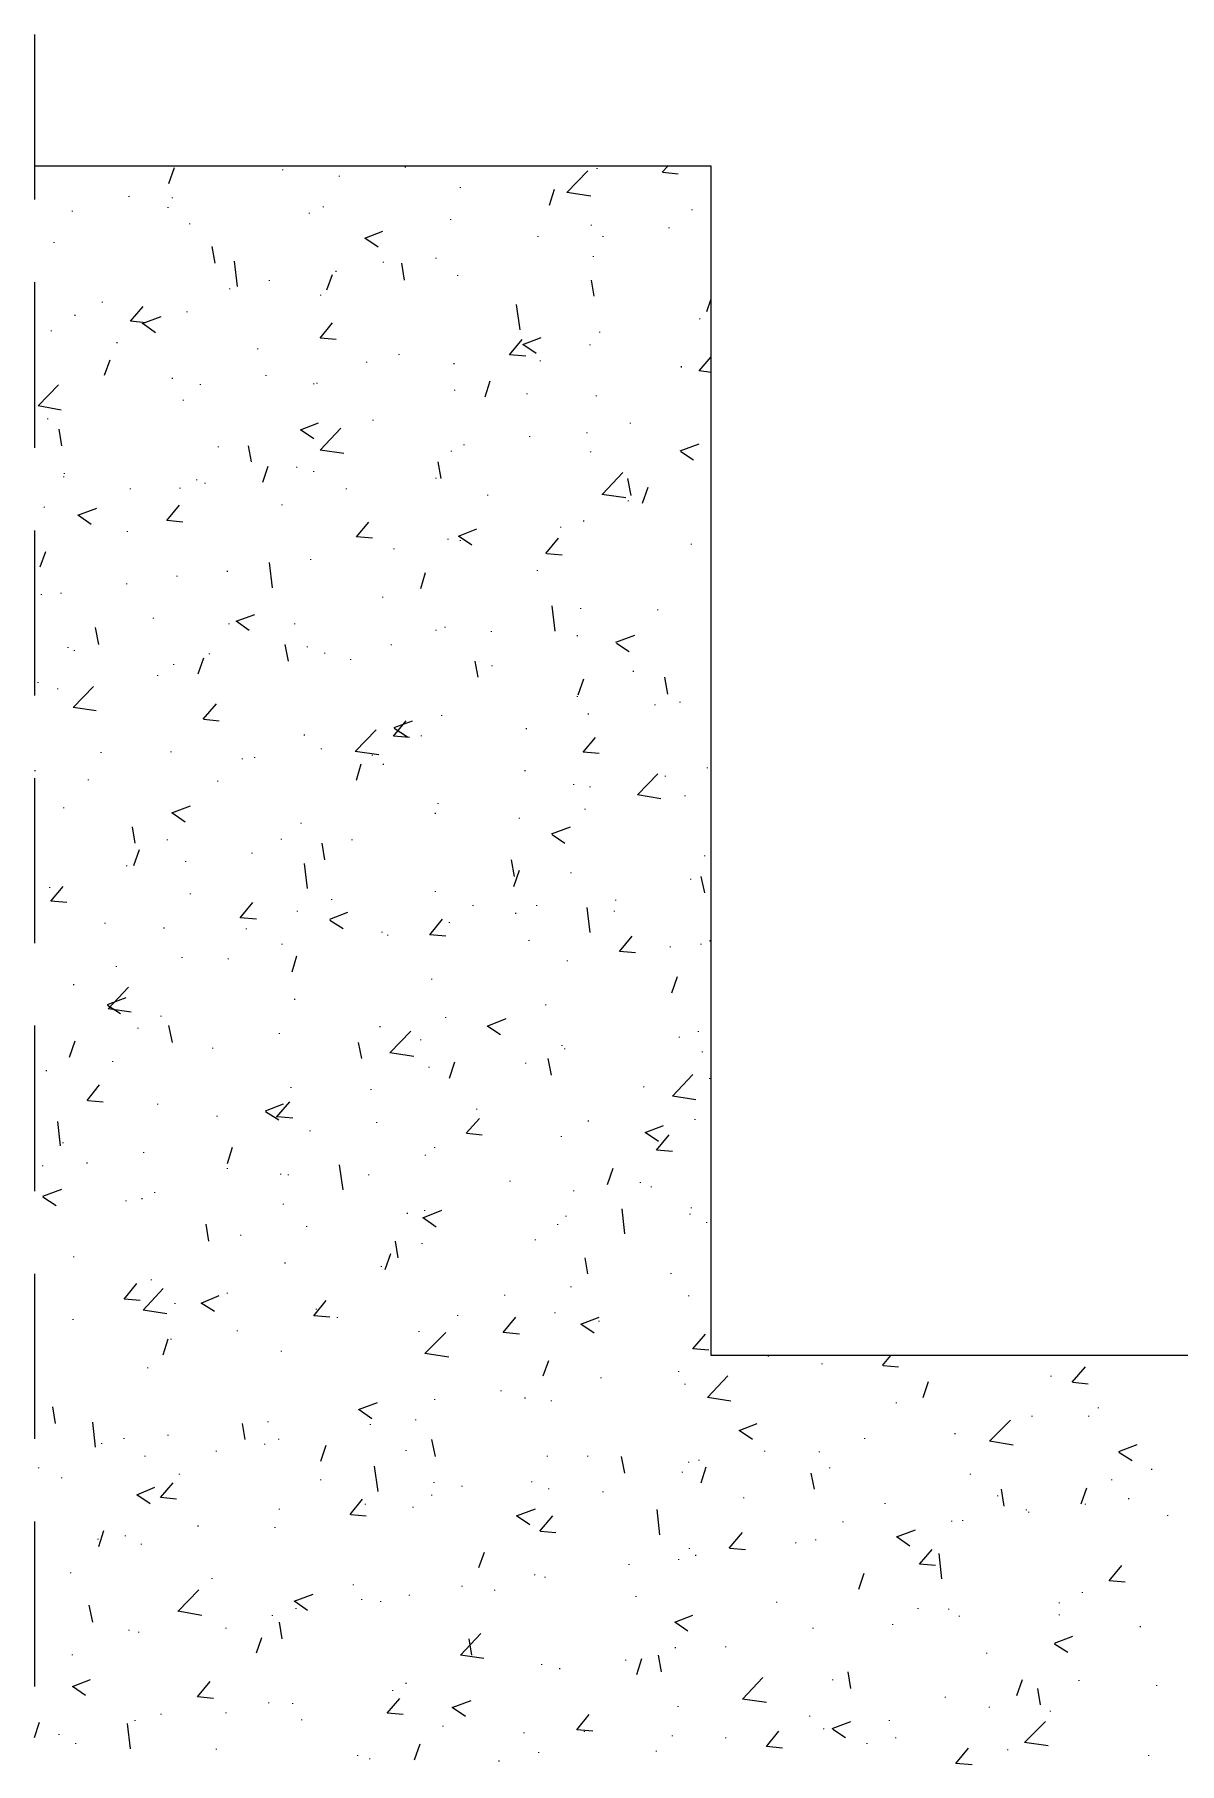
# Model space of a CAD drawing. Header units: millimetres. Extents: x 0.3 to 47.5, y 0.1 to 28.
# Drawn here: x 14.733 to 16.096, y 2.343 to 4.403 of the extents above; entities that cross this region are included whole.
import ezdxf

# ---------------------------------------------------------------- set-up
doc = ezdxf.new("R2010")
doc.units = ezdxf.units.MM
doc.layers.add('PDF _Geometria', color=7, linetype='Continuous')

msp = doc.modelspace()

# ---------------------------------------------------------------- linework, layer by layer
at = {"layer": 'PDF _Geometria', "lineweight": 25}
for points in [[(14.7325, 4.4032), (14.7325, 4.2066)], [(16.1683, 2.8291), (15.5383, 2.8291), (15.5383, 4.2466), (14.7325, 4.2466)], [(14.7325, 4.1082), (14.7325, 3.9107)], [(14.7325, 3.8124), (14.7325, 3.6157)], [(14.7325, 3.5174), (14.7325, 3.3207)], [(14.7325, 3.2224), (14.7325, 3.0249)], [(14.7325, 2.9266), (14.7325, 2.7299)], [(14.7325, 2.6316), (14.7325, 2.4349)]]:
    msp.add_lwpolyline(points, dxfattribs=at)
at = {"layer": 'PDF _Geometria', "lineweight": 9}
for points in [[(14.8925, 4.2257), (14.8992, 4.2449)], [(15.1742, 4.2449), (15.1742, 4.2457)], [(15.4025, 4.2432), (15.4025, 4.2441)], [(15.48, 4.2391), (15.4867, 4.2466)], [(15.0283, 4.2416), (15.0283, 4.2424)], [(15.0958, 4.2341), (15.0958, 4.2349)], [(15.395, 4.2107), (15.3667, 4.2149), (15.3917, 4.2407)], [(15.4808, 4.2391), (15.4992, 4.2374)], [(14.845, 4.2099), (14.845, 4.2107)], [(14.8967, 4.2082), (14.8967, 4.2091)], [(15.24, 4.2207), (15.24, 4.2216)], [(15.3458, 4.1999), (15.3517, 4.2191)], [(14.7775, 4.1924), (14.7775, 4.1932)], [(14.8917, 4.1966), (14.8917, 4.1974)], [(15.06, 4.1899), (15.06, 4.1907)], [(15.0767, 4.1974), (15.0767, 4.1982)], [(15.2283, 4.1824), (15.2283, 4.1832)], [(15.5158, 4.1941), (15.5158, 4.1949)], [(14.9175, 4.1774), (14.9175, 4.1782)], [(15.1417, 4.1499), (15.1258, 4.1607), (15.1475, 4.1691)], [(15.3325, 4.1624), (15.3325, 4.1632)], [(15.3958, 4.1757), (15.3958, 4.1766)], [(15.41, 4.1624), (15.41, 4.1632)], [(15.4883, 4.1724), (15.4883, 4.1732)], [(14.7558, 4.1549), (14.7558, 4.1557)], [(14.9475, 4.1307), (14.9442, 4.1507)], [(14.9742, 4.1032), (14.9708, 4.1332)], [(15.0917, 4.1207), (15.0917, 4.1216)], [(15.1483, 4.1316), (15.1483, 4.1324)], [(15.1733, 4.1107), (15.17, 4.1307)], [(15.2108, 4.1366), (15.2108, 4.1374)], [(15.3983, 4.1382), (15.3983, 4.1391)], [(14.965, 4.0999), (14.965, 4.1007)], [(15.0125, 4.1099), (15.0125, 4.1107)], [(15.0808, 4.0991), (15.0875, 4.1174)], [(15.2367, 4.1157), (15.2367, 4.1166)], [(15.3992, 4.0916), (15.3958, 4.1107)], [(14.8133, 4.0841), (14.8133, 4.0849)], [(14.865, 4.0599), (14.8467, 4.0616), (14.8617, 4.0791)], [(15.0733, 4.0924), (15.0733, 4.0932)], [(15.3108, 4.0516), (15.3067, 4.0816)], [(15.5333, 4.0732), (15.5383, 4.0882)], [(14.7808, 4.0682), (14.7808, 4.0691)], [(14.8608, 4.0591), (14.8833, 4.0674)], [(14.8617, 4.0591), (14.8767, 4.0482)], [(14.9142, 4.0724), (14.9142, 4.0732)], [(15.0917, 4.0399), (15.0725, 4.0416), (15.0875, 4.0599)], [(15.525, 4.0641), (15.525, 4.0649)], [(14.7525, 4.0499), (14.7525, 4.0507)], [(15.3175, 4.0199), (15.2983, 4.0216), (15.3133, 4.0399)], [(15.33, 4.0232), (15.3142, 4.0341), (15.3358, 4.0424)], [(15.3267, 4.0382), (15.3267, 4.0391)], [(15.4058, 4.0482), (15.4058, 4.0491)], [(14.8308, 4.0357), (14.8308, 4.0366)], [(14.9983, 4.0282), (14.9983, 4.0291)], [(15.1667, 4.0216), (15.1667, 4.0224)], [(15.3942, 4.0332), (15.3942, 4.0341)], [(15.5383, 4.0007), (15.5242, 4.0024), (15.5383, 4.0191)], [(14.8158, 3.9974), (14.8225, 4.0157)], [(15.0083, 3.9966), (15.0083, 3.9974)], [(15.1283, 4.0124), (15.1283, 4.0132)], [(15.2325, 4.0107), (15.2325, 4.0116)], [(15.335, 4.0141), (15.335, 4.0149)], [(15.5033, 4.0066), (15.5033, 4.0074), (15.5033, 4.0082)], [(14.7642, 3.9557), (14.7367, 3.9607), (14.7608, 3.9857)], [(14.8967, 3.9932), (14.8967, 3.9941)], [(14.93, 3.9857), (14.93, 3.9866)], [(15.065, 3.9866), (15.065, 3.9874)], [(15.0692, 3.9874), (15.0692, 3.9882)], [(15.2333, 3.9791), (15.2333, 3.9799)], [(15.2692, 3.9716), (15.275, 3.9907)], [(14.91, 3.9674), (14.91, 3.9682)], [(15.3192, 3.9749), (15.3192, 3.9757)], [(15.4017, 3.9724), (15.4017, 3.9732)], [(14.7483, 3.9449), (14.7483, 3.9457)], [(15.065, 3.9216), (15.0492, 3.9324), (15.0708, 3.9407)], [(15.1358, 3.9432), (15.1358, 3.9441)], [(15.4425, 3.9399), (15.4425, 3.9407)], [(14.765, 3.9132), (14.7617, 3.9332)], [(15.1008, 3.9041), (15.0725, 3.9082), (15.0975, 3.9341)], [(15.2442, 3.9141), (15.2442, 3.9149)], [(15.3225, 3.9241), (15.3225, 3.9249)], [(15.3908, 3.9282), (15.3908, 3.9291)], [(15.5017, 3.9074), (15.5242, 3.9157)], [(14.9517, 3.9116), (14.9517, 3.9124)], [(14.9908, 3.8941), (14.9875, 3.9132)], [(15.2167, 3.8741), (15.2133, 3.8941)], [(15.2292, 3.9066), (15.2292, 3.9074)], [(15.395, 3.9057), (15.395, 3.9066)], [(15.5025, 3.9066), (15.5175, 3.8966)], [(14.7675, 3.8757), (14.7675, 3.8766)], [(14.7683, 3.8799), (14.7683, 3.8807)], [(14.9258, 3.8724), (14.9258, 3.8732)], [(15.0042, 3.8699), (15.0108, 3.8891)], [(15.045, 3.8874), (15.045, 3.8882)], [(15.065, 3.8824), (15.065, 3.8832)], [(15.2108, 3.8741), (15.2108, 3.8749)], [(15.4092, 3.8557), (15.4333, 3.8816)], [(15.4433, 3.8541), (15.4392, 3.8741)], [(14.8467, 3.8616), (14.8467, 3.8624)], [(14.9058, 3.8624), (14.9058, 3.8632)], [(14.9358, 3.8682), (14.9358, 3.8691)], [(15.1042, 3.8616), (15.1042, 3.8624)], [(15.2725, 3.8541), (15.2725, 3.8549)], [(15.4083, 3.8557), (15.4367, 3.8516)], [(15.4567, 3.8449), (15.4633, 3.8641)], [(14.7442, 3.8399), (14.7442, 3.8407)], [(14.7842, 3.8307), (14.8067, 3.8391)], [(14.9092, 3.8224), (14.89, 3.8241), (14.905, 3.8424)], [(15.0275, 3.8424), (15.0275, 3.8432)], [(15.44, 3.8474), (15.44, 3.8482)], [(14.785, 3.8307), (14.8, 3.8199)], [(14.8433, 3.8107), (14.8433, 3.8116)], [(15.135, 3.8032), (15.1158, 3.8049), (15.1308, 3.8224)], [(15.2533, 3.7949), (15.2375, 3.8057), (15.2592, 3.8141)], [(15.3592, 3.8157), (15.3592, 3.8166)], [(15.3867, 3.8232), (15.3867, 3.8241)], [(15.1608, 3.7899), (15.1608, 3.7907)], [(15.225, 3.8016), (15.225, 3.8024)], [(15.24, 3.7999), (15.24, 3.8007)], [(15.3417, 3.7849), (15.3567, 3.8032)], [(15.515, 3.7957), (15.515, 3.7966)], [(14.7392, 3.7691), (14.7458, 3.7874)], [(15.0158, 3.7441), (15.0125, 3.7741)], [(15.0617, 3.7774), (15.0617, 3.7782)], [(15.3425, 3.7849), (15.3608, 3.7832)], [(14.9025, 3.7574), (14.9025, 3.7582)], [(14.9625, 3.7632), (14.9625, 3.7641)], [(15.1925, 3.7432), (15.1983, 3.7624)], [(15.3317, 3.7641), (15.3317, 3.7649)], [(14.7408, 3.7357), (14.7408, 3.7366)], [(14.7642, 3.7374), (14.7642, 3.7382)], [(14.8425, 3.7482), (14.8425, 3.7491)], [(15.1475, 3.7324), (15.1475, 3.7332)], [(14.8742, 3.7074), (14.8742, 3.7082)], [(14.9883, 3.6932), (14.9725, 3.7041), (14.995, 3.7124)], [(15.3525, 3.6924), (15.3492, 3.7224)], [(15.3833, 3.7191), (15.3833, 3.7199)], [(15.475, 3.7174), (15.475, 3.7182)], [(14.8092, 3.6766), (14.805, 3.6966)], [(14.9642, 3.7007), (14.9642, 3.7016)], [(15.0425, 3.7007), (15.0425, 3.7016)], [(15.2108, 3.6932), (15.2108, 3.6941)], [(15.2217, 3.6966), (15.2217, 3.6974)], [(15.2767, 3.6916), (15.2767, 3.6924)], [(14.7725, 3.6724), (14.7725, 3.6732)], [(14.78, 3.6691), (14.78, 3.6699)], [(15.035, 3.6566), (15.0308, 3.6766)], [(15.0575, 3.6732), (15.0575, 3.6741)], [(15.1575, 3.6757), (15.1575, 3.6766)], [(15.3792, 3.6866), (15.3792, 3.6874)], [(15.425, 3.6791), (15.4475, 3.6874)], [(15.4258, 3.6782), (15.4408, 3.6682)], [(14.8983, 3.6524), (14.8983, 3.6532)], [(14.9275, 3.6416), (14.9342, 3.6607)], [(14.9408, 3.6649), (14.9408, 3.6657)], [(15.0783, 3.6657), (15.0783, 3.6666)], [(15.1092, 3.6582), (15.1092, 3.6591)], [(15.2608, 3.6374), (15.2575, 3.6566)], [(15.2775, 3.6507), (15.2775, 3.6516)], [(14.7367, 3.6307), (14.7367, 3.6316)], [(14.8058, 3.5974), (14.7783, 3.6016), (14.8025, 3.6266)], [(14.8792, 3.6391), (14.8792, 3.6399)], [(15.38, 3.6166), (15.3867, 3.6357)], [(15.4458, 3.6441), (15.4458, 3.6449)], [(15.4867, 3.6174), (15.4833, 3.6374)], [(15.5383, 3.6341), (15.5383, 3.6349)], [(14.76, 3.6232), (14.76, 3.6241)], [(14.9333, 3.5874), (14.9492, 3.6057)], [(15.3792, 3.6141), (15.3792, 3.6149)], [(15.5017, 3.6074), (15.5017, 3.6082)], [(14.9342, 3.5874), (14.9525, 3.5857)], [(15.1792, 3.5657), (15.16, 3.5674), (15.175, 3.5857)], [(15.1608, 3.5774), (15.1825, 3.5857)], [(15.2175, 3.5916), (15.2175, 3.5924)], [(15.3925, 3.5932), (15.3925, 3.5941)], [(15.4717, 3.6041), (15.4717, 3.6049)], [(15.0542, 3.5682), (15.0542, 3.5691)], [(15.1425, 3.5449), (15.1142, 3.5491), (15.1392, 3.5749)], [(15.1608, 3.5766), (15.1767, 3.5666)], [(15.1933, 3.5674), (15.1933, 3.5682)], [(15.3183, 3.5757), (15.3183, 3.5766)], [(15.405, 3.5466), (15.3858, 3.5482), (15.4008, 3.5657)], [(14.8117, 3.5474), (14.8117, 3.5482)], [(14.895, 3.5482), (14.895, 3.5491)], [(15.0742, 3.5516), (15.0742, 3.5524)], [(15.135, 3.5441), (15.135, 3.5449)], [(14.7333, 3.5257), (14.7333, 3.5266)], [(14.98, 3.5399), (14.98, 3.5407)], [(14.995, 3.5416), (14.995, 3.5424)], [(15.1158, 3.5149), (15.1217, 3.5341)], [(15.1483, 3.5332), (15.1483, 3.5341)], [(15.3167, 3.5257), (15.3167, 3.5266)], [(15.5342, 3.5291), (15.5342, 3.5299)], [(14.7967, 3.5149), (14.7967, 3.5157)], [(14.9508, 3.5132), (14.9508, 3.5141)], [(15.375, 3.5091), (15.375, 3.5099)], [(15.3942, 3.5066), (15.3942, 3.5074)], [(15.4783, 3.4924), (15.4508, 3.4974), (15.475, 3.5224)], [(15.4842, 3.5191), (15.4842, 3.5199)], [(14.7675, 3.4816), (14.7675, 3.4824)], [(14.9117, 3.4649), (14.8958, 3.4757), (14.9183, 3.4841)], [(15.2133, 3.4866), (15.2133, 3.4874)], [(15.5075, 3.4957), (15.5075, 3.4966)], [(15.05, 3.4632), (15.05, 3.4641)], [(15.21, 3.4749), (15.21, 3.4757)], [(15.31, 3.4691), (15.31, 3.4699)], [(15.3883, 3.4799), (15.3883, 3.4807)], [(14.8525, 3.4399), (14.8492, 3.4591)], [(14.8908, 3.4432), (14.8908, 3.4441)], [(15.0267, 3.4441), (15.0267, 3.4449)], [(15.1108, 3.4432), (15.1108, 3.4441)], [(15.3483, 3.4507), (15.3708, 3.4591)], [(15.3492, 3.4499), (15.3642, 3.4399)], [(14.8508, 3.4132), (14.8575, 3.4324)], [(14.9917, 3.4274), (14.9917, 3.4282)], [(15.0783, 3.4199), (15.075, 3.4399)], [(15.3042, 3.3999), (15.3008, 3.4199)], [(15.5308, 3.4241), (15.5308, 3.4249)], [(14.8425, 3.4124), (14.8425, 3.4132)], [(14.9125, 3.4174), (14.9125, 3.4182)], [(15.0575, 3.3857), (15.0542, 3.4157)], [(15.3033, 3.3882), (15.31, 3.4074)], [(15.3717, 3.4041), (15.3717, 3.4049)], [(15.5308, 3.3807), (15.5267, 3.3999)], [(14.7508, 3.3866), (14.7508, 3.3874)], [(14.7708, 3.3691), (14.7517, 3.3707), (14.7667, 3.3882)], [(14.9183, 3.3791), (14.9183, 3.3799)], [(15.21, 3.3816), (15.21, 3.3824)], [(15.5142, 3.3966), (15.5142, 3.3974)], [(14.9967, 3.3491), (14.9775, 3.3507), (14.9925, 3.3691)], [(15.0458, 3.3582), (15.0458, 3.3591)], [(15.0867, 3.3724), (15.0867, 3.3732)], [(15.255, 3.3649), (15.255, 3.3657)], [(15.3308, 3.3649), (15.3308, 3.3657)], [(15.3942, 3.3332), (15.3908, 3.3632)], [(15.4233, 3.3582), (15.4233, 3.3591)], [(15.425, 3.3716), (15.425, 3.3724)], [(14.8167, 3.3441), (14.8167, 3.3449)], [(14.8867, 3.3382), (14.8867, 3.3391)], [(14.985, 3.3374), (14.985, 3.3382)], [(15.0842, 3.3491), (15.1058, 3.3574)], [(15.0842, 3.3482), (15.1, 3.3382)], [(15.2225, 3.3291), (15.2033, 3.3307), (15.2183, 3.3491)], [(15.2267, 3.3449), (15.2267, 3.3457)], [(15.3058, 3.3557), (15.3058, 3.3566)], [(15.0275, 3.3191), (15.0275, 3.3199)], [(15.1467, 3.3332), (15.1467, 3.3341)], [(15.1533, 3.3299), (15.1533, 3.3307)], [(15.3217, 3.3232), (15.3217, 3.3241)], [(15.4483, 3.3091), (15.4292, 3.3107), (15.4442, 3.3291)], [(15.5267, 3.3191), (15.5267, 3.3199)], [(15.5383, 3.3224), (15.5367, 3.3232), (15.5383, 3.3241)], [(14.9083, 3.3032), (14.9083, 3.3041)], [(14.9633, 3.3016), (14.9633, 3.3024)], [(15.0392, 3.2866), (15.045, 3.3057)], [(15.3675, 3.2991), (15.3675, 3.2999)], [(15.49, 3.3157), (15.49, 3.3166)], [(14.83, 3.2924), (14.83, 3.2932)], [(15.2058, 3.2774), (15.2058, 3.2782)], [(15.4917, 3.2616), (15.4983, 3.2807)], [(14.7792, 3.2707), (14.7792, 3.2716)], [(14.8192, 3.2474), (14.8417, 3.2557)], [(14.8475, 3.2382), (14.82, 3.2424), (14.8442, 3.2682)], [(14.8192, 3.2466), (14.835, 3.2366)], [(15.0425, 3.2532), (15.0425, 3.2541)], [(15.3417, 3.2466), (15.3417, 3.2474)], [(14.8558, 3.2191), (14.8558, 3.2199)], [(14.8833, 3.2332), (14.8833, 3.2341)], [(14.8967, 3.2024), (14.8925, 3.2224)], [(15.1442, 3.2207), (15.1442, 3.2216)], [(15.1842, 3.1857), (15.1558, 3.1899), (15.1808, 3.2157)], [(15.2225, 3.2316), (15.2225, 3.2324)], [(15.2717, 3.2216), (15.2942, 3.2307)], [(15.2725, 3.2216), (15.2875, 3.2116)], [(15.5233, 3.2149), (15.5233, 3.2157)], [(14.7742, 3.1849), (14.7808, 3.2041)], [(14.945, 3.1949), (14.945, 3.1957)], [(15.0242, 3.2124), (15.0242, 3.2132)], [(15.1225, 3.1832), (15.1183, 3.2024)], [(15.1925, 3.2049), (15.1925, 3.2057)], [(15.3608, 3.1982), (15.3608, 3.1991)], [(15.3642, 3.1941), (15.3642, 3.1949)], [(15.5008, 3.2082), (15.5008, 3.2091)], [(14.8258, 3.1791), (14.8258, 3.1799)], [(15.2025, 3.1724), (15.2025, 3.1732)], [(15.2267, 3.1599), (15.2333, 3.1791)], [(15.3175, 3.1774), (15.3175, 3.1782)], [(15.3483, 3.1632), (15.3442, 3.1832)], [(15.5283, 3.1907), (15.5283, 3.1916)], [(14.7467, 3.1682), (14.7467, 3.1691)], [(15.52, 3.1341), (15.4925, 3.1382), (15.5167, 3.1641)], [(15.5367, 3.1591), (15.5367, 3.1599)], [(14.795, 3.1332), (14.81, 3.1516)], [(14.7958, 3.1332), (14.8142, 3.1316)], [(15.0208, 3.1132), (15.0367, 3.1316)], [(15.0383, 3.1482), (15.0383, 3.1491)], [(15.1333, 3.1457), (15.1333, 3.1466)], [(15.4583, 3.1491), (15.4583, 3.1499)], [(14.8792, 3.1282), (14.8792, 3.1291)], [(14.95, 3.1141), (14.95, 3.1149)], [(15.0075, 3.1207), (15.0292, 3.1291)], [(15.0075, 3.1199), (15.0233, 3.1099)], [(15.0217, 3.1141), (15.04, 3.1124)], [(15.2467, 3.0941), (15.2625, 3.1116)], [(15.2592, 3.1224), (15.2592, 3.1232)], [(15.5192, 3.1099), (15.5192, 3.1107)], [(14.7633, 3.0791), (14.76, 3.1082)], [(15.0608, 3.0966), (15.0608, 3.0974)], [(15.14, 3.1066), (15.14, 3.1074)], [(15.2475, 3.0941), (15.2658, 3.0924)], [(15.36, 3.0899), (15.36, 3.0907)], [(15.3925, 3.1082), (15.3925, 3.1091)], [(15.4758, 3.0841), (15.46, 3.0949), (15.4817, 3.1032)], [(15.4925, 3.0724), (15.4733, 3.0741), (15.4883, 3.0924)], [(14.7667, 3.0824), (14.7667, 3.0832)], [(14.8625, 3.0707), (14.8625, 3.0716)], [(14.9625, 3.0582), (14.9683, 3.0774)], [(15.2092, 3.0766), (15.2092, 3.0774)], [(14.7425, 3.0549), (14.7425, 3.0557)], [(14.795, 3.0582), (14.795, 3.0591)], [(14.9625, 3.0516), (14.9625, 3.0524)], [(15.1, 3.0266), (15.0958, 3.0566)], [(15.1983, 3.0674), (15.1983, 3.0682)], [(15.415, 3.0332), (15.4217, 3.0524)], [(15.0258, 3.0449), (15.0258, 3.0457)], [(15.035, 3.0441), (15.035, 3.0449)], [(15.1308, 3.0441), (15.1308, 3.0449)], [(15.2992, 3.0366), (15.2992, 3.0374)], [(15.4542, 3.0349), (15.4542, 3.0357)], [(15.4675, 3.0299), (15.4675, 3.0307)], [(14.7425, 3.0191), (14.765, 3.0274)], [(14.7425, 3.0182), (14.7583, 3.0082)], [(14.8417, 3.0132), (14.8417, 3.0141)], [(14.8608, 3.0157), (14.8608, 3.0166)], [(14.8758, 3.0232), (14.8758, 3.0241)], [(15.0292, 3.0091), (15.0292, 3.0099)], [(15.375, 3.0249), (15.375, 3.0257)], [(15.1767, 2.9982), (15.1767, 2.9991)], [(15.195, 2.9932), (15.2175, 3.0024)], [(15.1958, 2.9932), (15.2108, 2.9824)], [(15.1975, 3.0016), (15.1975, 3.0024)], [(15.3658, 2.9949), (15.3658, 2.9957)], [(15.4358, 2.9741), (15.4325, 3.0041)], [(15.5133, 2.9974), (15.5133, 2.9982)], [(15.515, 3.0049), (15.515, 3.0057)], [(15.5333, 2.9874), (15.5333, 2.9882)], [(14.94, 2.9657), (14.9367, 2.9857)], [(14.9783, 2.9724), (14.9783, 2.9732)], [(15.0567, 2.9824), (15.0567, 2.9832)], [(15.3292, 2.9666), (15.3292, 2.9674)], [(15.3558, 2.9849), (15.3558, 2.9857)], [(14.7792, 2.9466), (14.7792, 2.9474)], [(15.15, 2.9316), (15.1567, 2.9507)], [(15.1658, 2.9457), (15.1625, 2.9657)], [(15.1942, 2.9624), (15.1942, 2.9632)], [(15.0308, 2.9391), (15.0308, 2.9399)], [(15.1458, 2.9349), (15.1458, 2.9357)], [(15.3917, 2.9266), (15.3883, 2.9457)], [(15.4908, 2.9266), (15.4908, 2.9274)], [(14.8583, 2.8949), (14.8392, 2.8966), (14.8542, 2.9149)], [(14.89, 2.8791), (14.8617, 2.8832), (14.8858, 2.9091)], [(14.8717, 2.9191), (14.8717, 2.9199)], [(15.3717, 2.9107), (15.3717, 2.9116)], [(14.9, 2.8907), (14.9, 2.8916)], [(14.9467, 2.8816), (14.9308, 2.8916), (14.9525, 2.9007)], [(14.9625, 2.9032), (14.9625, 2.9041)], [(15.0842, 2.8749), (15.065, 2.8766), (15.08, 2.8949)], [(15.0683, 2.8841), (15.0683, 2.8849)], [(15.2925, 2.9007), (15.2925, 2.9016)], [(15.5117, 2.8999), (15.5117, 2.9007)], [(14.7783, 2.8716), (14.7783, 2.8724)], [(15.0933, 2.8741), (15.0933, 2.8749)], [(15.2367, 2.8766), (15.2367, 2.8774)], [(15.31, 2.8549), (15.2908, 2.8566), (15.3058, 2.8749)], [(15.3525, 2.8799), (15.3525, 2.8807)], [(15.3992, 2.8557), (15.3833, 2.8666), (15.405, 2.8749)], [(15.405, 2.8699), (15.405, 2.8707)], [(14.8858, 2.8299), (14.8917, 2.8491)], [(14.895, 2.8482), (14.895, 2.8491)], [(14.9742, 2.8582), (14.9742, 2.8591)], [(15.1908, 2.8574), (15.1908, 2.8582)], [(15.2258, 2.8274), (15.1975, 2.8316), (15.2225, 2.8566)], [(15.5358, 2.8357), (15.5167, 2.8374), (15.5317, 2.8549)], [(15.0267, 2.8341), (15.0267, 2.8349)], [(15.3383, 2.8049), (15.345, 2.8232)], [(15.6067, 2.8282), (15.6067, 2.8291)], [(15.7425, 2.8174), (15.7525, 2.8291)], [(14.8675, 2.8141), (14.8675, 2.8149)], [(15.4075, 2.8024), (15.4075, 2.8032)], [(15.5, 2.8099), (15.5, 2.8107)], [(15.5617, 2.7749), (15.5342, 2.7791), (15.5583, 2.8049)], [(15.6708, 2.8191), (15.6708, 2.8199)], [(15.7433, 2.8174), (15.7617, 2.8157)], [(15.9433, 2.8041), (15.9433, 2.8049)], [(15.9683, 2.7974), (15.9842, 2.8157)], [(15.2883, 2.7866), (15.2883, 2.7874)], [(15.5075, 2.7949), (15.5075, 2.7957)], [(15.7908, 2.7791), (15.7975, 2.7982)], [(15.9692, 2.7974), (15.9875, 2.7957)], [(14.7575, 2.7482), (14.7542, 2.7682)], [(15.1183, 2.7649), (15.1408, 2.7732)], [(15.1192, 2.7649), (15.1342, 2.7541)], [(15.2092, 2.7766), (15.2092, 2.7774)], [(15.3167, 2.7782), (15.3167, 2.7791)], [(15.3483, 2.7749), (15.3483, 2.7757)], [(15.7592, 2.7724), (15.7592, 2.7732)], [(16, 2.7666), (16, 2.7674)], [(14.805, 2.7199), (14.8017, 2.7499)], [(14.9833, 2.7291), (14.98, 2.7482)], [(15.0108, 2.7499), (15.0108, 2.7507)], [(15.1325, 2.7466), (15.1325, 2.7474)], [(15.1867, 2.7524), (15.1867, 2.7532)], [(15.5875, 2.7291), (15.5717, 2.7399), (15.5933, 2.7482)], [(15.5758, 2.7407), (15.5758, 2.7416)], [(15.8983, 2.7224), (15.87, 2.7274), (15.895, 2.7524)], [(15.9208, 2.7566), (15.9208, 2.7574)], [(15.9883, 2.7566), (15.9883, 2.7574)], [(14.8125, 2.7241), (14.8125, 2.7249)], [(14.8392, 2.7299), (14.8392, 2.7307)], [(14.8917, 2.7341), (14.8917, 2.7349)], [(15.0067, 2.7232), (15.0067, 2.7241)], [(15.0233, 2.7291), (15.0233, 2.7299)], [(15.0733, 2.7032), (15.08, 2.7224)], [(15.21, 2.7091), (15.2058, 2.7291)], [(15.7217, 2.7299), (15.7217, 2.7307)], [(15.8292, 2.7357), (15.8292, 2.7366)], [(16.0242, 2.7149), (16.0458, 2.7232)], [(14.8642, 2.7091), (14.8642, 2.7099)], [(14.9492, 2.7149), (14.9492, 2.7157)], [(15.175, 2.7157), (15.175, 2.7166)], [(15.3433, 2.7091), (15.3433, 2.7099)], [(15.3917, 2.7091), (15.3917, 2.7099)], [(15.4358, 2.6891), (15.4317, 2.7091)], [(15.5117, 2.7016), (15.5117, 2.7024)], [(15.5242, 2.7041), (15.5242, 2.7049)], [(15.6025, 2.7149), (15.6025, 2.7157)], [(15.6675, 2.7141), (15.6675, 2.7149)], [(16.0242, 2.7141), (16.04, 2.7041)], [(14.7375, 2.6949), (14.7375, 2.6957)], [(14.765, 2.6832), (14.765, 2.6841)], [(14.905, 2.6874), (14.905, 2.6882)], [(15.0733, 2.6807), (15.0733, 2.6816)], [(15.1417, 2.6674), (15.1375, 2.6974)], [(15.2083, 2.6774), (15.2083, 2.6782)], [(15.325, 2.6782), (15.325, 2.6791)], [(15.5042, 2.6899), (15.5042, 2.6907)], [(15.5267, 2.6774), (15.5325, 2.6966)], [(15.6617, 2.6699), (15.6575, 2.6891)], [(15.68, 2.6949), (15.68, 2.6957)], [(15.8475, 2.6874), (15.8475, 2.6882)], [(16.0158, 2.6807), (16.0158, 2.6816)], [(16.0633, 2.6932), (16.0633, 2.6941)], [(14.87, 2.6524), (14.8542, 2.6632), (14.8758, 2.6724)], [(14.9017, 2.6582), (14.8825, 2.6599), (14.8975, 2.6774)], [(15.1083, 2.6399), (15.1233, 2.6582)], [(15.2058, 2.6624), (15.2058, 2.6632)], [(15.2417, 2.6732), (15.2417, 2.6741)], [(15.345, 2.6699), (15.345, 2.6707)], [(15.41, 2.6666), (15.41, 2.6674)], [(15.5775, 2.6591), (15.5775, 2.6599)], [(15.88, 2.6616), (15.88, 2.6624)], [(15.8875, 2.6499), (15.8842, 2.6699)], [(15.9792, 2.6524), (15.9858, 2.6716)], [(16.0358, 2.6582), (16.0358, 2.6591)], [(15.0242, 2.6457), (15.0242, 2.6466)], [(15.1092, 2.6399), (15.1275, 2.6382)], [(15.1267, 2.6516), (15.1267, 2.6524)], [(15.1833, 2.6482), (15.1833, 2.6491)], [(15.3225, 2.6274), (15.3067, 2.6382), (15.3292, 2.6466)], [(15.3342, 2.6199), (15.35, 2.6382)], [(15.4775, 2.6157), (15.4742, 2.6457)], [(15.7458, 2.6524), (15.7458, 2.6532)], [(15.9142, 2.6449), (15.9142, 2.6457)], [(15.9167, 2.6424), (15.9167, 2.6432)], [(15.9842, 2.6516), (15.9842, 2.6524)], [(16.0825, 2.6382), (16.0825, 2.6391)], [(14.8092, 2.6016), (14.815, 2.6207)], [(14.9275, 2.6257), (14.9275, 2.6266)], [(15.0192, 2.6241), (15.0192, 2.6249)], [(15.335, 2.6199), (15.3533, 2.6182)], [(15.56, 2.5999), (15.5758, 2.6182)], [(15.6958, 2.6307), (15.6958, 2.6316)], [(15.7592, 2.6132), (15.7817, 2.6216)], [(15.825, 2.6316), (15.825, 2.6324)], [(15.8383, 2.6324), (15.8383, 2.6332)], [(14.8083, 2.6099), (14.8083, 2.6107)], [(14.8408, 2.6141), (14.8408, 2.6149)], [(14.86, 2.6041), (14.86, 2.6049)], [(15.5125, 2.5991), (15.5125, 2.5999)], [(15.5608, 2.5999), (15.5792, 2.5982)], [(15.6392, 2.6057), (15.6392, 2.6066)], [(15.6633, 2.6091), (15.6633, 2.6099)], [(15.76, 2.6132), (15.775, 2.6024)], [(15.8058, 2.5791), (15.7867, 2.5807), (15.8017, 2.5982)], [(15.2617, 2.5766), (15.2683, 2.5949)], [(15.4408, 2.5799), (15.4408, 2.5807)], [(15.5, 2.5857), (15.5, 2.5866)], [(15.52, 2.5907), (15.52, 2.5916)], [(15.8133, 2.5632), (15.81, 2.5932)], [(16.0317, 2.5591), (16.0125, 2.5607), (16.0275, 2.5791)], [(14.7758, 2.5699), (14.7758, 2.5707)], [(14.9442, 2.5632), (14.9442, 2.5641)], [(15.1125, 2.5557), (15.1125, 2.5566)], [(15.2417, 2.5541), (15.2417, 2.5549)], [(15.3283, 2.5674), (15.3283, 2.5682)], [(15.3408, 2.5649), (15.3408, 2.5657)], [(15.7142, 2.5507), (15.7208, 2.5699)], [(14.9033, 2.5241), (14.9283, 2.5499)], [(15.0417, 2.5366), (15.0642, 2.5449)], [(15.0425, 2.5366), (15.0575, 2.5257)], [(15.1225, 2.5382), (15.1225, 2.5391)], [(15.145, 2.5357), (15.145, 2.5366)], [(15.1792, 2.5432), (15.1792, 2.5441)], [(15.2808, 2.5491), (15.2808, 2.5499)], [(15.4492, 2.5416), (15.4492, 2.5424)], [(15.6167, 2.5349), (15.6167, 2.5357)], [(15.9533, 2.5341), (15.9533, 2.5349)], [(15.9808, 2.5466), (15.9808, 2.5474)], [(14.8017, 2.5116), (14.7975, 2.5316)], [(14.9033, 2.5249), (14.9317, 2.5199)], [(15.0158, 2.5191), (15.0158, 2.5199)], [(15.0442, 2.5274), (15.0442, 2.5282)], [(15.5108, 2.5007), (15.495, 2.5116), (15.5167, 2.5199)], [(15.785, 2.5274), (15.785, 2.5282)], [(15.8217, 2.5266), (15.8217, 2.5274)], [(15.8342, 2.5182), (15.8342, 2.5191)], [(15.9533, 2.5199), (15.9533, 2.5207)], [(14.845, 2.5016), (14.845, 2.5024)], [(14.8567, 2.4991), (14.8567, 2.4999)], [(14.9608, 2.5041), (14.9608, 2.5049)], [(14.9967, 2.4749), (15.0033, 2.4932)], [(15.0275, 2.4916), (15.0242, 2.5116)], [(15.2675, 2.4682), (15.24, 2.4724), (15.2642, 2.4982)], [(15.66, 2.5041), (15.66, 2.5049)], [(15.755, 2.5082), (15.755, 2.5091)], [(15.9475, 2.4866), (15.9692, 2.4949)], [(16.05, 2.5057), (16.05, 2.5066)], [(14.7775, 2.4724), (14.7775, 2.4732)], [(15.2533, 2.4724), (15.25, 2.4916)], [(15.4792, 2.4524), (15.4758, 2.4724)], [(15.4958, 2.4807), (15.4958, 2.4816)], [(15.5558, 2.4816), (15.5558, 2.4824)], [(15.8667, 2.4741), (15.8667, 2.4749)], [(15.9475, 2.4857), (15.9633, 2.4757)], [(15.3367, 2.4607), (15.3367, 2.4616)], [(15.3583, 2.4557), (15.3583, 2.4566)], [(15.4367, 2.4657), (15.4367, 2.4666)], [(15.45, 2.4491), (15.4558, 2.4682)], [(15.705, 2.4324), (15.7017, 2.4524)], [(14.7933, 2.4241), (14.7775, 2.4349), (14.7992, 2.4432)], [(14.9458, 2.4207), (14.9267, 2.4224), (14.9417, 2.4407)], [(15.175, 2.4382), (15.175, 2.4391)], [(15.6042, 2.4157), (15.5758, 2.4199), (15.6, 2.4457)], [(15.6833, 2.4424), (15.6833, 2.4432)], [(15.9025, 2.4241), (15.9092, 2.4432)], [(15.9308, 2.4132), (15.9275, 2.4324)], [(15.9767, 2.4416), (15.9767, 2.4424)], [(16.0692, 2.4357), (16.0692, 2.4366)], [(15.0117, 2.4149), (15.0117, 2.4157)], [(15.04, 2.4141), (15.04, 2.4149)], [(15.1717, 2.4016), (15.1525, 2.4032), (15.1675, 2.4207)], [(15.1592, 2.4299), (15.1592, 2.4307)], [(15.2458, 2.3991), (15.23, 2.4099), (15.2525, 2.4182)], [(15.4992, 2.4107), (15.4992, 2.4116)], [(15.8175, 2.4216), (15.8175, 2.4224)], [(15.87, 2.4099), (15.87, 2.4107)], [(14.7325, 2.3741), (14.7383, 2.3924)], [(14.8467, 2.3607), (14.8433, 2.3907)], [(14.8525, 2.3941), (14.8525, 2.3949)], [(14.8833, 2.4016), (14.8833, 2.4024)], [(14.9608, 2.4032), (14.9608, 2.4041)], [(15.0508, 2.3949), (15.0508, 2.3957)], [(15.3975, 2.3816), (15.3783, 2.3832), (15.3933, 2.4016)], [(15.6558, 2.3991), (15.6558, 2.3999)], [(15.6825, 2.3849), (15.705, 2.3932)], [(15.7508, 2.3941), (15.7508, 2.3949)], [(15.94, 2.3641), (15.9117, 2.3682), (15.9367, 2.3932)], [(15.9425, 2.4049), (15.9425, 2.4057)], [(14.7617, 2.3774), (14.7617, 2.3782)], [(15.2192, 2.3874), (15.2192, 2.3882)], [(15.3158, 2.3791), (15.3158, 2.3799)], [(15.3875, 2.3807), (15.3875, 2.3816)], [(15.4925, 2.3757), (15.4925, 2.3766)], [(15.5558, 2.3732), (15.5558, 2.3741)], [(15.6233, 2.3616), (15.6042, 2.3632), (15.6192, 2.3816)], [(15.6725, 2.3841), (15.6725, 2.3849)], [(15.6833, 2.3841), (15.6983, 2.3741)], [(15.7583, 2.3732), (15.7583, 2.3741)], [(14.7817, 2.3666), (14.7817, 2.3674)], [(14.9492, 2.3599), (14.9492, 2.3607)], [(15.1175, 2.3524), (15.1175, 2.3532)], [(15.1317, 2.3482), (15.1317, 2.3491)], [(15.185, 2.3474), (15.1917, 2.3666)], [(15.3333, 2.3557), (15.3333, 2.3566)], [(15.4733, 2.3574), (15.4733, 2.3582)], [(15.7242, 2.3666), (15.7242, 2.3674)], [(15.8492, 2.3416), (15.83, 2.3432), (15.845, 2.3616)], [(15.8917, 2.3591), (15.8917, 2.3599)], [(16.06, 2.3524), (16.06, 2.3532)], [(15.2858, 2.3457), (15.2858, 2.3466)]]:
    msp.add_lwpolyline(points, dxfattribs=at)

doc.saveas('drawing.dxf')
